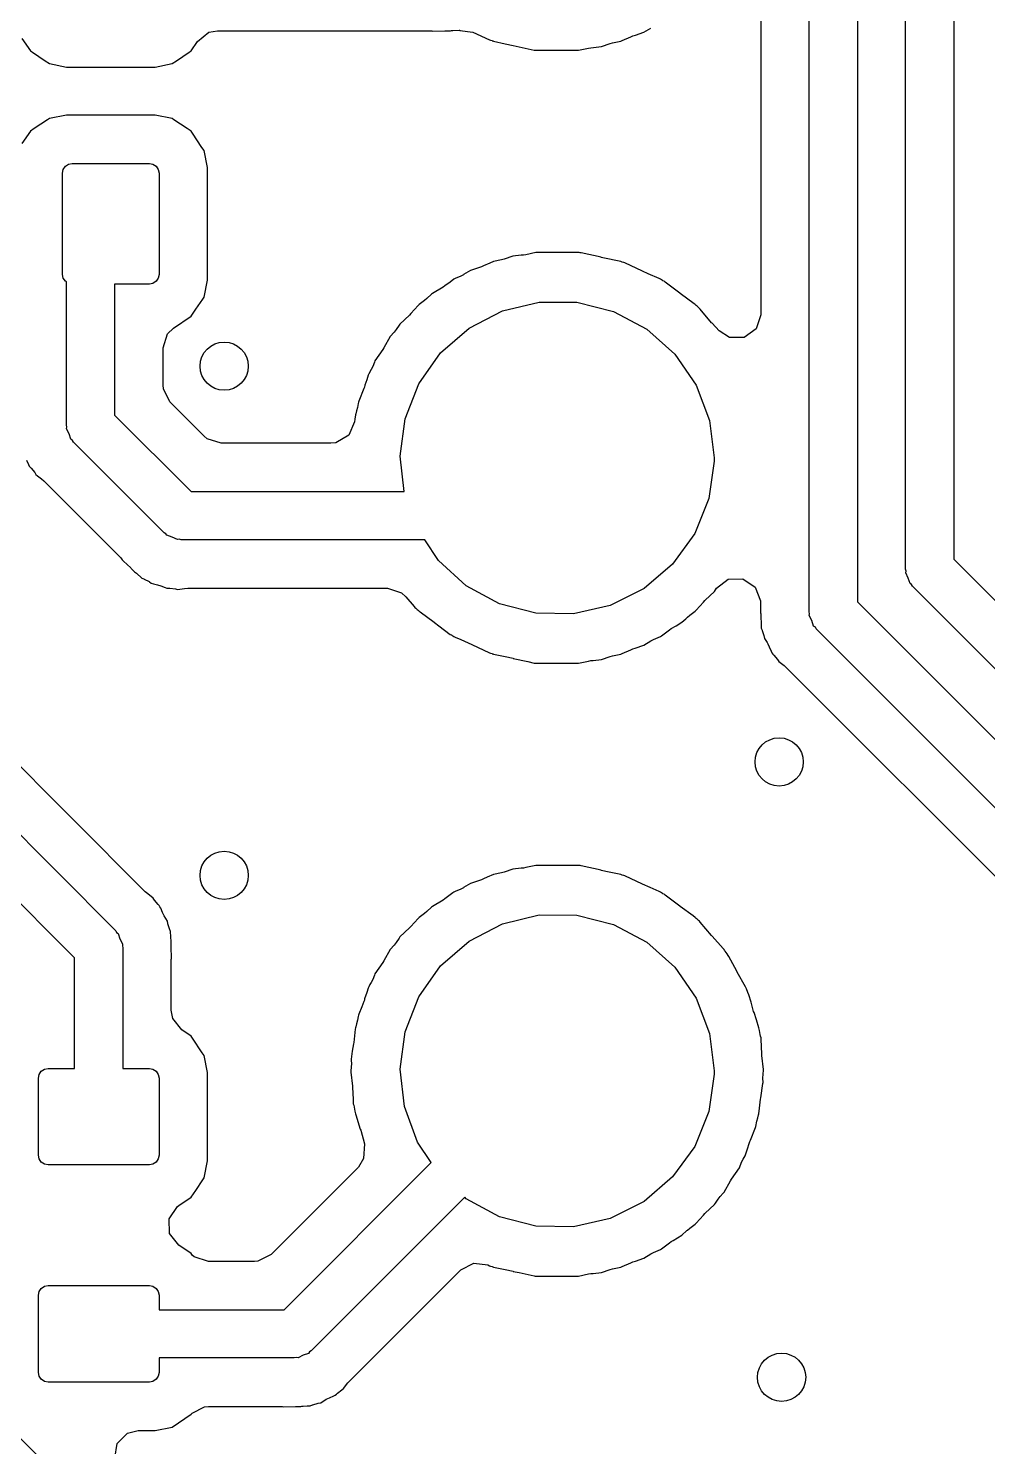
# Model space of a CAD drawing. Extents: x 100.2 to 143.8, y -109.8 to -50.2.
# Drawn here: x 118.26 to 122.23, y -86.67 to -80.79 of the extents above; entities that cross this region are included whole.
import ezdxf

# ---------------------------------------------------------------- set-up
doc = ezdxf.new("R2010")
doc.units = 0
doc.layers.add('BLACK', color=7, linetype='CONTINUOUS')

msp = doc.modelspace()

# ---------------------------------------------------------------- linework, layer by layer
at = {"layer": 'BLACK', "linetype": 'CONTINUOUS'}
for p, q in [((122.094, -75.4435), (122.094, -82.9901)), ((121.894, -83.0315), (121.894, -75.4849)), ((121.494, -83.208), (121.494, -78.6754)), ((121.694, -78.634), (121.694, -83.1666)), ((121.294, -80.6238), (121.294, -81.9778)), ((118.959, -80.8445), (119.007, -80.8066)), ((119.007, -80.8066), (119.042, -80.8005)), ((119.042, -80.8005), (119.926, -80.8005)), ((119.926, -80.8005), (119.931, -80.8008)), ((119.931, -80.8008), (119.935, -80.8024)), ((119.935, -80.8024), (119.985, -80.8006)), ((119.985, -80.8006), (119.988, -80.8005)), ((119.988, -80.8005), (120.008, -80.8005)), ((120.008, -80.8005), (120.012, -80.7997)), ((120.012, -80.7997), (120.018, -80.7993)), ((120.018, -80.7993), (120.044, -80.7983)), ((120.044, -80.7983), (120.047, -80.7982)), ((120.047, -80.7982), (120.047, -80.7998)), ((120.047, -80.7998), (120.101, -80.8056)), ((120.101, -80.8056), (120.169, -80.8376)), ((120.775, -80.8179), (120.809, -80.8066)), ((120.809, -80.8066), (120.838, -80.7889)), ((118.232, -80.832), (118.267, -80.8834)), ((118.933, -80.8834), (118.959, -80.8445)), ((120.169, -80.8376), (120.169, -80.8376)), ((120.169, -80.8376), (120.174, -80.8399)), ((120.174, -80.8399), (120.18, -80.841)), ((120.18, -80.841), (120.181, -80.8415)), ((120.181, -80.8415), (120.183, -80.842)), ((120.183, -80.842), (120.186, -80.8433)), ((120.186, -80.8433), (120.235, -80.8538)), ((120.235, -80.8538), (120.267, -80.8607)), ((120.267, -80.8607), (120.268, -80.8609)), ((120.268, -80.8609), (120.305, -80.8691)), ((120.601, -80.8691), (120.634, -80.8656)), ((120.634, -80.8656), (120.669, -80.8535)), ((120.669, -80.8535), (120.68, -80.8505)), ((120.68, -80.8505), (120.714, -80.8433)), ((120.714, -80.8433), (120.719, -80.8412)), ((120.719, -80.8412), (120.755, -80.8252)), ((120.719, -80.8412), (120.719, -80.8412)), ((120.755, -80.8252), (120.764, -80.8218)), ((120.764, -80.8218), (120.775, -80.8179)), ((118.267, -80.8834), (118.275, -80.8888)), ((118.275, -80.8888), (118.328, -80.9247)), ((118.328, -80.9247), (118.346, -80.9365)), ((118.854, -80.9365), (118.872, -80.9247)), ((118.872, -80.9247), (118.925, -80.8888)), ((118.925, -80.8888), (118.933, -80.8834)), ((120.305, -80.8691), (120.355, -80.8802)), ((120.355, -80.8802), (120.359, -80.8804)), ((120.359, -80.8804), (120.359, -80.8804)), ((120.359, -80.8804), (120.359, -80.8804)), ((120.359, -80.8804), (120.36, -80.8805)), ((120.36, -80.8805), (120.539, -80.8805)), ((120.539, -80.8805), (120.58, -80.8719)), ((120.58, -80.8719), (120.59, -80.8704)), ((120.59, -80.8704), (120.601, -80.8691)), ((118.346, -80.9365), (118.416, -80.9505)), ((118.416, -80.9505), (118.784, -80.9505)), ((118.784, -80.9505), (118.854, -80.9365)), ((118.416, -81.1495), (118.346, -81.1635)), ((118.784, -81.1495), (118.416, -81.1495)), ((118.854, -81.1635), (118.784, -81.1495)), ((118.267, -81.2166), (118.232, -81.2679)), ((118.283, -81.2053), (118.267, -81.2166)), ((118.338, -81.1689), (118.283, -81.2053)), ((118.346, -81.1635), (118.338, -81.1689)), ((118.338, -81.1689), (118.338, -81.1689)), ((118.862, -81.1689), (118.854, -81.1635)), ((118.917, -81.2053), (118.862, -81.1689)), ((118.862, -81.1689), (118.862, -81.1689)), ((118.933, -81.2166), (118.917, -81.2053)), ((118.939, -81.2247), (118.933, -81.2166)), ((118.978, -81.2834), (118.939, -81.2247)), ((118.987, -81.2962), (118.978, -81.2834)), ((119.001, -81.3663), (118.987, -81.2962)), ((118.4, -81.39), (118.403, -81.3747)), ((118.4, -81.81), (118.4, -81.39)), ((118.403, -81.3747), (118.412, -81.3617)), ((118.412, -81.3617), (118.425, -81.353)), ((118.425, -81.353), (118.44, -81.35)), ((118.44, -81.35), (118.76, -81.35)), ((118.76, -81.35), (118.775, -81.353)), ((118.775, -81.353), (118.788, -81.3617)), ((118.788, -81.3617), (118.797, -81.3747)), ((118.797, -81.3747), (118.8, -81.39)), ((118.8, -81.39), (118.8, -81.81)), ((119.001, -81.8337), (119.001, -81.3663)), ((120.231, -81.7465), (120.22, -81.7495)), ((120.266, -81.7344), (120.231, -81.7465)), ((120.301, -81.7307), (120.266, -81.7344)), ((120.31, -81.7296), (120.301, -81.7307)), ((120.32, -81.7281), (120.31, -81.7296)), ((120.361, -81.7195), (120.32, -81.7281)), ((120.54, -81.7195), (120.361, -81.7195)), ((120.541, -81.7196), (120.54, -81.7195)), ((120.545, -81.7198), (120.541, -81.7196)), ((120.541, -81.7196), (120.541, -81.7196)), ((120.541, -81.7196), (120.541, -81.7196)), ((120.549, -81.7207), (120.545, -81.7198)), ((120.632, -81.7391), (120.549, -81.7207)), ((120.549, -81.7207), (120.549, -81.7207)), ((120.633, -81.7393), (120.632, -81.7391)), ((120.639, -81.7407), (120.633, -81.7393)), ((120.714, -81.7567), (120.639, -81.7407)), ((120.091, -81.7934), (120.062, -81.8106)), ((120.136, -81.7782), (120.091, -81.7934)), ((120.145, -81.7748), (120.136, -81.7782)), ((120.171, -81.7632), (120.145, -81.7748)), ((120.186, -81.7567), (120.171, -81.7632)), ((120.22, -81.7495), (120.186, -81.7567)), ((120.717, -81.758), (120.714, -81.7567)), ((120.719, -81.7586), (120.717, -81.758)), ((120.72, -81.759), (120.719, -81.7586)), ((120.726, -81.7601), (120.72, -81.759)), ((120.731, -81.7624), (120.726, -81.7601)), ((120.803, -81.7959), (120.731, -81.7624)), ((120.731, -81.7624), (120.731, -81.7624)), ((120.804, -81.7967), (120.803, -81.7959)), ((120.827, -81.807), (120.804, -81.7967)), ((120.873, -81.8273), (120.827, -81.807)), ((118.403, -81.8253), (118.4, -81.81)), ((118.412, -81.8383), (118.403, -81.8253)), ((118.416, -81.8411), (118.412, -81.8383)), ((118.416, -82.434), (118.416, -81.8411)), ((118.76, -81.85), (118.616, -81.85)), ((118.616, -81.85), (118.616, -82.3926)), ((118.775, -81.847), (118.76, -81.85)), ((118.788, -81.8383), (118.775, -81.847)), ((118.797, -81.8253), (118.788, -81.8383)), ((118.8, -81.81), (118.797, -81.8253)), ((118.987, -81.9038), (119.001, -81.8337)), ((119.977, -81.8623), (119.933, -81.8886)), ((119.984, -81.8575), (119.977, -81.8623)), ((120.006, -81.8415), (119.984, -81.8575)), ((120.022, -81.8294), (120.006, -81.8415)), ((120.027, -81.8273), (120.022, -81.8294)), ((120.051, -81.8167), (120.027, -81.8273)), ((120.027, -81.8273), (120.027, -81.8273)), ((120.062, -81.8111), (120.051, -81.8167)), ((120.062, -81.8106), (120.062, -81.8111)), ((120.878, -81.8294), (120.873, -81.8273)), ((120.873, -81.8273), (120.873, -81.8273)), ((120.882, -81.8324), (120.878, -81.8294)), ((120.882, -81.8327), (120.882, -81.8324)), ((120.887, -81.8353), (120.882, -81.8327)), ((120.888, -81.836), (120.887, -81.8353)), ((120.893, -81.8382), (120.888, -81.836)), ((120.897, -81.8415), (120.893, -81.8382)), ((120.958, -81.8876), (120.897, -81.8415)), ((118.953, -81.9545), (118.981, -81.9119)), ((118.981, -81.9119), (118.987, -81.9038)), ((118.981, -81.9119), (118.981, -81.9119)), ((119.9, -81.9181), (119.878, -81.9345)), ((119.91, -81.9099), (119.9, -81.9181)), ((119.929, -81.8922), (119.91, -81.9099)), ((119.933, -81.8886), (119.929, -81.8922)), ((119.929, -81.8922), (119.929, -81.8922)), ((120.223, -81.9608), (120.375, -81.9243)), ((120.375, -81.9243), (120.531, -81.9251)), ((120.96, -81.889), (120.958, -81.8876)), ((121.018, -81.9314), (120.96, -81.889)), ((118.86, -82.0321), (118.933, -81.9834)), ((118.933, -81.9834), (118.953, -81.9545)), ((119.838, -81.9782), (119.798, -82.0155)), ((119.844, -81.9725), (119.838, -81.9782)), ((119.874, -81.9383), (119.844, -81.9725)), ((119.878, -81.9345), (119.874, -81.9383)), ((119.874, -81.9383), (119.874, -81.9383)), ((120.085, -82.0324), (120.223, -81.9608)), ((120.531, -81.9251), (120.683, -81.9632)), ((120.683, -81.9632), (120.821, -82.0363)), ((121.022, -81.9345), (121.018, -81.9314)), ((121.026, -81.9383), (121.022, -81.9345)), ((121.03, -81.9418), (121.026, -81.9383)), ((121.032, -81.9435), (121.03, -81.9416)), ((121.03, -81.9416), (121.03, -81.9418)), ((121.036, -81.9472), (121.032, -81.9435)), ((121.032, -81.9435), (121.032, -81.9435)), ((121.04, -81.9505), (121.036, -81.9472)), ((121.043, -81.9546), (121.04, -81.9505)), ((121.09, -82.0099), (121.043, -81.9546)), ((121.043, -81.9546), (121.043, -81.9546)), ((121.294, -81.9778), (121.275, -82.036)), ((118.835, -82.0562), (118.86, -82.0321)), ((119.783, -82.0385), (119.775, -82.0491)), ((119.795, -82.02), (119.783, -82.0385)), ((119.798, -82.0155), (119.795, -82.02)), ((119.795, -82.02), (119.795, -82.02)), ((119.967, -82.1351), (120.085, -82.0324)), ((120.821, -82.0363), (120.938, -82.1401)), ((121.092, -82.0123), (121.09, -82.0099)), ((121.121, -82.0441), (121.092, -82.0123)), ((121.275, -82.036), (121.225, -82.072)), ((118.817, -82.1144), (118.835, -82.0562)), ((119.758, -82.0673), (119.731, -82.1145)), ((119.775, -82.0491), (119.758, -82.0673)), ((121.164, -82.072), (121.121, -82.0441)), ((121.225, -82.072), (121.164, -82.072)), ((118.817, -82.2685), (118.817, -82.1144)), ((119.727, -82.1206), (119.695, -82.1684)), ((119.731, -82.1145), (119.727, -82.1206)), ((119.877, -82.2628), (119.967, -82.1351)), ((120.938, -82.1401), (121.026, -82.2689)), ((119.679, -82.2038), (119.669, -82.2222)), ((119.686, -82.191), (119.679, -82.2038)), ((119.693, -82.1733), (119.686, -82.191)), ((119.695, -82.1684), (119.693, -82.1733)), ((119.693, -82.1733), (119.693, -82.1733)), ((118.818, -82.284), (118.817, -82.2685)), ((119.651, -82.2771), (119.649, -82.2832)), ((119.653, -82.2694), (119.651, -82.2771)), ((119.661, -82.2468), (119.653, -82.2694)), ((119.667, -82.2271), (119.661, -82.2468)), ((119.669, -82.2222), (119.667, -82.2271)), ((119.667, -82.2271), (119.667, -82.2271)), ((119.82, -82.4084), (119.877, -82.2628)), ((121.026, -82.2689), (121.081, -82.415)), ((118.845, -82.3385), (118.818, -82.284)), ((119.628, -82.3346), (119.626, -82.3399)), ((119.649, -82.2832), (119.628, -82.3346)), ((118.616, -82.3926), (118.933, -82.71)), ((118.987, -82.4805), (118.845, -82.3385)), ((119.614, -82.3922), (119.612, -82.4097)), ((119.615, -82.3873), (119.614, -82.3922)), ((119.619, -82.3752), (119.615, -82.3873)), ((119.615, -82.3873), (119.615, -82.3873)), ((119.623, -82.3607), (119.619, -82.3752)), ((119.625, -82.3452), (119.623, -82.3607)), ((119.626, -82.3399), (119.625, -82.3452)), ((118.418, -82.4417), (118.416, -82.434)), ((118.417, -82.4496), (118.418, -82.4417)), ((118.428, -82.4705), (118.417, -82.4496)), ((119.61, -82.4208), (119.586, -82.4767)), ((119.612, -82.4097), (119.61, -82.4208)), ((119.8, -82.5632), (119.82, -82.4084)), ((121.081, -82.415), (121.1, -82.57)), ((118.435, -82.4928), (118.428, -82.4705)), ((118.442, -82.4975), (118.435, -82.4928)), ((118.445, -82.5047), (118.442, -82.4975)), ((118.821, -82.8807), (118.445, -82.5047)), ((118.999, -82.4906), (118.987, -82.4805)), ((119.057, -82.5095), (118.999, -82.4906)), ((119.512, -82.5095), (119.057, -82.5095)), ((119.533, -82.5073), (119.512, -82.5095)), ((119.586, -82.4767), (119.533, -82.5073)), ((119.816, -82.71), (119.8, -82.5632)), ((121.1, -82.57), (121.1, -82.5836)), ((118.251, -82.5796), (118.259, -82.5972)), ((118.259, -82.5972), (118.262, -82.6041)), ((118.262, -82.6041), (118.266, -82.6089)), ((118.266, -82.6089), (118.27, -82.6133)), ((118.27, -82.6133), (118.285, -82.6314)), ((121.1, -82.5836), (121.078, -82.7382)), ((118.285, -82.6314), (118.29, -82.6393)), ((118.29, -82.6393), (118.297, -82.6449)), ((118.297, -82.6449), (118.297, -82.6449)), ((118.297, -82.6449), (118.313, -82.657)), ((118.313, -82.657), (118.323, -82.6658)), ((118.323, -82.6658), (118.642, -82.9847)), ((116.811, -82.7197), (118.621, -84.5293)), ((118.743, -84.3682), (117.083, -82.7083)), ((118.933, -82.71), (119.816, -82.71)), ((121.078, -82.7382), (121.02, -82.8831)), ((118.45, -84.6414), (116.67, -82.8611)), ((118.828, -82.8844), (118.821, -82.8807)), ((118.833, -82.8909), (118.828, -82.8844)), ((118.855, -82.8981), (118.833, -82.8909)), ((118.876, -82.9088), (118.855, -82.8981)), ((118.884, -82.9075), (118.876, -82.9088)), ((118.892, -82.91), (118.884, -82.9075)), ((119.901, -82.91), (118.892, -82.91)), ((119.958, -82.9947), (119.901, -82.91)), ((121.02, -82.8831), (120.928, -83.01)), ((118.642, -82.9847), (118.644, -82.9878)), ((118.644, -82.9878), (118.647, -82.9923)), ((118.647, -82.9923), (118.653, -82.9985)), ((118.653, -82.9985), (118.683, -83.0259)), ((118.683, -83.0259), (118.685, -83.0285)), ((118.685, -83.0285), (118.699, -83.0422)), ((120.073, -83.0998), (119.958, -82.9947)), ((120.928, -83.01), (120.81, -83.1114)), ((121.896, -83.0392), (121.894, -83.0315)), ((121.895, -83.0471), (121.896, -83.0392)), ((122.094, -82.9901), (123.036, -83.9325)), ((118.699, -83.0422), (118.703, -83.0448)), ((118.703, -83.0448), (118.707, -83.0482)), ((118.707, -83.0482), (118.729, -83.0684)), ((118.729, -83.0684), (118.737, -83.0718)), ((118.737, -83.0718), (118.737, -83.0718)), ((118.737, -83.0718), (118.739, -83.0727)), ((118.739, -83.0727), (118.759, -83.083)), ((118.759, -83.083), (118.761, -83.0843)), ((118.761, -83.0843), (118.761, -83.0843)), ((118.761, -83.0843), (118.768, -83.0895)), ((118.768, -83.0895), (118.777, -83.0916)), ((118.777, -83.0916), (118.777, -83.0916)), ((118.777, -83.0916), (118.794, -83.0956)), ((118.794, -83.0956), (118.808, -83.1)), ((118.808, -83.1), (118.826, -83.1073)), ((120.211, -83.1744), (120.073, -83.0998)), ((121.111, -83.1107), (121.159, -83.0732)), ((121.159, -83.0732), (121.22, -83.0713)), ((121.22, -83.0713), (121.271, -83.1057)), ((121.905, -83.068), (121.895, -83.0471)), ((121.913, -83.0903), (121.905, -83.068)), ((121.919, -83.095), (121.913, -83.0903)), ((121.923, -83.1022), (121.919, -83.095)), ((118.826, -83.1073), (118.826, -83.1073)), ((118.826, -83.1073), (118.833, -83.1099)), ((118.833, -83.1099), (118.839, -83.1105)), ((118.839, -83.1105), (118.845, -83.1105)), ((118.845, -83.1105), (118.868, -83.1132)), ((118.868, -83.1132), (118.868, -83.1132)), ((118.868, -83.1132), (118.868, -83.1132)), ((118.868, -83.1132), (118.877, -83.1153)), ((118.877, -83.1153), (118.906, -83.1114)), ((118.906, -83.1114), (118.919, -83.1105)), ((118.919, -83.1105), (119.747, -83.1105)), ((119.747, -83.1105), (119.805, -83.1294)), ((119.805, -83.1294), (119.823, -83.1456)), ((119.823, -83.1456), (119.857, -83.1854)), ((120.81, -83.1114), (120.67, -83.1816)), ((121.064, -83.1596), (121.102, -83.1245)), ((121.102, -83.1245), (121.111, -83.1107)), ((121.271, -83.1057), (121.292, -83.1631)), ((122.924, -84.1032), (121.923, -83.1022)), ((119.857, -83.1854), (119.857, -83.1854)), ((119.857, -83.1854), (119.86, -83.1895)), ((119.86, -83.1895), (119.864, -83.1928)), ((119.864, -83.1928), (119.868, -83.1965)), ((119.868, -83.1965), (119.868, -83.1965)), ((119.868, -83.1965), (119.87, -83.1984)), ((119.87, -83.1984), (119.87, -83.1982)), ((119.87, -83.1982), (119.874, -83.2017)), ((119.874, -83.2017), (119.878, -83.2055)), ((119.878, -83.2055), (119.882, -83.2086)), ((119.882, -83.2086), (119.882, -83.2086)), ((119.882, -83.2086), (119.94, -83.251)), ((120.362, -83.214), (120.211, -83.1744)), ((120.518, -83.2164), (120.362, -83.214)), ((120.67, -83.1816), (120.518, -83.2164)), ((121, -83.2219), (121.022, -83.2055)), ((121.022, -83.2055), (121.026, -83.2017)), ((121.026, -83.2017), (121.056, -83.1675)), ((121.026, -83.2017), (121.026, -83.2017)), ((121.056, -83.1675), (121.062, -83.1618)), ((121.062, -83.1618), (121.064, -83.1596)), ((121.292, -83.1631), (121.292, -83.1633)), ((121.292, -83.1633), (121.292, -83.1646)), ((121.292, -83.1646), (121.292, -83.1646)), ((121.292, -83.1646), (121.293, -83.2128)), ((121.293, -83.2128), (121.294, -83.2165)), ((121.294, -83.2165), (121.294, -83.2359)), ((121.496, -83.2157), (121.494, -83.208)), ((121.495, -83.2236), (121.496, -83.2157)), ((121.694, -83.1666), (123.139, -84.6119)), ((119.94, -83.251), (119.942, -83.2524)), ((119.942, -83.2524), (119.96, -83.2661)), ((119.96, -83.2661), (120.007, -83.3018)), ((120.923, -83.2777), (120.943, -83.2661)), ((120.943, -83.2661), (120.967, -83.2514)), ((120.967, -83.2514), (120.983, -83.2369)), ((120.983, -83.2369), (120.99, -83.2301)), ((120.99, -83.2301), (121, -83.2219)), ((121.294, -83.2359), (121.294, -83.2404)), ((121.294, -83.2404), (121.295, -83.2456)), ((121.295, -83.2456), (121.296, -83.2752)), ((121.296, -83.2752), (121.299, -83.2836)), ((121.506, -83.2445), (121.495, -83.2236)), ((121.513, -83.2668), (121.506, -83.2445)), ((121.52, -83.2715), (121.513, -83.2668)), ((121.523, -83.2787), (121.52, -83.2715)), ((120.007, -83.3018), (120.012, -83.304)), ((120.012, -83.304), (120.013, -83.3047)), ((120.013, -83.3047), (120.018, -83.3073)), ((120.018, -83.3073), (120.018, -83.3076)), ((120.018, -83.3076), (120.022, -83.3106)), ((120.022, -83.3106), (120.027, -83.3127)), ((120.027, -83.3127), (120.027, -83.3127)), ((120.027, -83.3127), (120.051, -83.3233)), ((120.051, -83.3233), (120.096, -83.3433)), ((120.809, -83.3466), (120.838, -83.3289)), ((120.838, -83.3289), (120.849, -83.3233)), ((120.849, -83.3233), (120.878, -83.3106)), ((120.878, -83.3106), (120.882, -83.3076)), ((120.882, -83.3076), (120.916, -83.2825)), ((120.882, -83.3076), (120.882, -83.3076)), ((120.916, -83.2825), (120.923, -83.2777)), ((121.299, -83.2836), (121.299, -83.2836)), ((121.299, -83.2836), (121.3, -83.2858)), ((121.3, -83.2858), (121.307, -83.3067)), ((121.307, -83.3067), (121.309, -83.3181)), ((121.309, -83.3181), (121.32, -83.3357)), ((123.006, -84.7616), (121.523, -83.2787)), ((120.096, -83.3433), (120.097, -83.3441)), ((120.097, -83.3441), (120.169, -83.3776)), ((120.169, -83.3776), (120.169, -83.3776)), ((120.169, -83.3776), (120.174, -83.3799)), ((120.174, -83.3799), (120.18, -83.381)), ((120.18, -83.381), (120.181, -83.3815)), ((120.181, -83.3815), (120.183, -83.382)), ((120.183, -83.382), (120.186, -83.3833)), ((120.186, -83.3833), (120.235, -83.3938)), ((120.235, -83.3938), (120.267, -83.4007)), ((120.634, -83.4056), (120.669, -83.3935)), ((120.669, -83.3935), (120.68, -83.3905)), ((120.68, -83.3905), (120.714, -83.3833)), ((120.714, -83.3833), (120.719, -83.3812)), ((120.719, -83.3812), (120.755, -83.3652)), ((120.719, -83.3812), (120.719, -83.3812)), ((120.755, -83.3652), (120.764, -83.3618)), ((120.764, -83.3618), (120.773, -83.3587)), ((120.773, -83.3587), (120.809, -83.3466)), ((121.32, -83.3357), (121.323, -83.3407)), ((121.323, -83.3407), (121.329, -83.3536)), ((121.329, -83.3536), (121.337, -83.3712)), ((121.337, -83.3712), (121.34, -83.3781)), ((121.34, -83.3781), (121.344, -83.3829)), ((121.344, -83.3829), (121.348, -83.3873)), ((121.348, -83.3873), (121.363, -83.4054)), ((120.267, -83.4007), (120.268, -83.4009)), ((120.268, -83.4009), (120.329, -83.4145)), ((120.329, -83.4145), (120.355, -83.4202)), ((120.355, -83.4202), (120.359, -83.4204)), ((120.359, -83.4204), (120.359, -83.4204)), ((120.359, -83.4204), (120.359, -83.4204)), ((120.359, -83.4204), (120.36, -83.4205)), ((120.36, -83.4205), (120.539, -83.4205)), ((120.539, -83.4205), (120.58, -83.4119)), ((120.58, -83.4119), (120.59, -83.4104)), ((120.59, -83.4104), (120.599, -83.4093)), ((120.599, -83.4093), (120.634, -83.4056)), ((121.363, -83.4054), (121.368, -83.4133)), ((121.368, -83.4133), (121.391, -83.431)), ((121.391, -83.431), (121.401, -83.4398)), ((121.401, -83.4398), (122.713, -84.7517)), ((120.266, -84.2744), (120.231, -84.2865)), ((120.301, -84.2706), (120.266, -84.2744)), ((120.31, -84.2696), (120.301, -84.2706)), ((120.32, -84.2681), (120.31, -84.2696)), ((120.361, -84.2595), (120.32, -84.2681)), ((120.54, -84.2595), (120.361, -84.2595)), ((120.541, -84.2596), (120.54, -84.2595)), ((120.545, -84.2598), (120.541, -84.2596)), ((120.541, -84.2596), (120.541, -84.2596)), ((120.541, -84.2596), (120.541, -84.2596)), ((120.549, -84.2607), (120.545, -84.2598)), ((120.632, -84.2791), (120.549, -84.2607)), ((120.549, -84.2607), (120.549, -84.2607)), ((120.091, -84.3334), (120.062, -84.3509)), ((120.136, -84.3182), (120.091, -84.3334)), ((120.145, -84.3148), (120.136, -84.3182)), ((120.16, -84.308), (120.145, -84.3148)), ((120.186, -84.2967), (120.16, -84.308)), ((120.22, -84.2895), (120.186, -84.2967)), ((120.231, -84.2865), (120.22, -84.2895)), ((120.633, -84.2793), (120.632, -84.2791)), ((120.665, -84.2862), (120.633, -84.2793)), ((120.714, -84.2967), (120.665, -84.2862)), ((120.717, -84.298), (120.714, -84.2967)), ((120.719, -84.2986), (120.717, -84.298)), ((120.72, -84.299), (120.719, -84.2986)), ((120.726, -84.3001), (120.72, -84.299)), ((120.731, -84.3024), (120.726, -84.3001)), ((120.803, -84.3359), (120.731, -84.3024)), ((120.731, -84.3024), (120.731, -84.3024)), ((118.753, -84.377), (118.743, -84.3682)), ((118.776, -84.3947), (118.753, -84.377)), ((120.018, -84.3724), (119.984, -84.3975)), ((120.022, -84.3694), (120.018, -84.3724)), ((120.027, -84.3673), (120.022, -84.3694)), ((120.051, -84.3567), (120.027, -84.3673)), ((120.027, -84.3673), (120.027, -84.3673)), ((120.062, -84.3511), (120.051, -84.3567)), ((120.062, -84.3509), (120.062, -84.3511)), ((120.804, -84.3367), (120.803, -84.3359)), ((120.835, -84.3504), (120.804, -84.3367)), ((120.873, -84.3673), (120.835, -84.3504)), ((120.878, -84.3694), (120.873, -84.3673)), ((120.873, -84.3673), (120.873, -84.3673)), ((120.882, -84.3724), (120.878, -84.3694)), ((120.882, -84.3727), (120.882, -84.3724)), ((120.887, -84.3753), (120.882, -84.3727)), ((120.888, -84.376), (120.887, -84.3753)), ((120.893, -84.3782), (120.888, -84.376)), ((120.897, -84.3815), (120.893, -84.3782)), ((120.958, -84.4276), (120.897, -84.3815)), ((118.781, -84.4024), (118.776, -84.3947)), ((118.781, -84.4026), (118.781, -84.4024)), ((118.796, -84.4207), (118.781, -84.4026)), ((118.8, -84.4251), (118.796, -84.4207)), ((118.804, -84.4299), (118.8, -84.4251)), ((118.807, -84.4364), (118.804, -84.4299)), ((118.815, -84.4544), (118.807, -84.4364)), ((118.807, -84.4364), (118.807, -84.4364)), ((119.91, -84.4499), (119.9, -84.4581)), ((119.929, -84.4322), (119.91, -84.4499)), ((119.933, -84.4286), (119.929, -84.4322)), ((119.929, -84.4322), (119.929, -84.4322)), ((119.977, -84.4023), (119.933, -84.4286)), ((119.984, -84.3975), (119.977, -84.4023)), ((120.96, -84.429), (120.958, -84.4276)), ((121.013, -84.4675), (120.96, -84.429)), ((118.821, -84.4673), (118.815, -84.4544)), ((118.835, -84.4899), (118.821, -84.4673)), ((118.837, -84.4989), (118.835, -84.4899)), ((118.837, -84.5013), (118.837, -84.4989)), ((118.837, -84.4989), (118.837, -84.4989)), ((118.844, -84.5222), (118.837, -84.5013)), ((119.874, -84.4783), (119.844, -84.5125)), ((119.878, -84.4745), (119.874, -84.4783)), ((119.874, -84.4783), (119.874, -84.4783)), ((119.9, -84.4581), (119.878, -84.4745)), ((120.085, -84.5724), (120.223, -84.5008)), ((120.223, -84.5008), (120.375, -84.4643)), ((120.375, -84.4643), (120.531, -84.4651)), ((120.531, -84.4651), (120.683, -84.5032)), ((120.683, -84.5032), (120.821, -84.5763)), ((121.022, -84.4745), (121.013, -84.4675)), ((121.026, -84.4783), (121.022, -84.4745)), ((121.03, -84.4818), (121.026, -84.4783)), ((121.032, -84.4835), (121.03, -84.4816)), ((121.03, -84.4816), (121.03, -84.4818)), ((121.036, -84.4872), (121.032, -84.4835)), ((121.032, -84.4835), (121.032, -84.4835)), ((121.04, -84.4905), (121.036, -84.4872)), ((121.043, -84.4946), (121.04, -84.4905)), ((121.09, -84.5499), (121.043, -84.4946)), ((121.043, -84.4946), (121.043, -84.4946)), ((118.621, -84.5293), (118.624, -84.5365)), ((118.624, -84.5365), (118.631, -84.5412)), ((118.631, -84.5412), (118.638, -84.5635)), ((118.638, -84.5635), (118.649, -84.5844)), ((118.848, -84.5328), (118.844, -84.5222)), ((118.849, -84.5555), (118.848, -84.5328)), ((118.849, -84.5624), (118.849, -84.5555)), ((118.85, -84.5676), (118.849, -84.5624)), ((118.851, -84.5721), (118.85, -84.5676)), ((119.795, -84.56), (119.783, -84.5785)), ((119.798, -84.5555), (119.795, -84.56)), ((119.795, -84.56), (119.795, -84.56)), ((119.838, -84.5182), (119.798, -84.5555)), ((119.844, -84.5125), (119.838, -84.5182)), ((121.092, -84.5523), (121.09, -84.5499)), ((121.138, -84.6035), (121.092, -84.5523)), ((118.649, -84.5844), (118.648, -84.5923)), ((118.648, -84.5923), (118.65, -84.6)), ((118.65, -84.6), (118.65, -85.1)), ((118.851, -84.5915), (118.851, -84.5721)), ((118.851, -84.5952), (118.851, -84.5915)), ((118.852, -84.6447), (118.851, -84.5952)), ((119.758, -84.6073), (119.731, -84.6545)), ((119.775, -84.5891), (119.758, -84.6073)), ((119.783, -84.5785), (119.775, -84.5891)), ((119.967, -84.6751), (120.085, -84.5724)), ((120.821, -84.5763), (120.938, -84.6801)), ((121.142, -84.6073), (121.138, -84.6035)), ((121.138, -84.6035), (121.138, -84.6035)), ((121.144, -84.6118), (121.142, -84.6073)), ((121.146, -84.6145), (121.144, -84.6118)), ((121.154, -84.6257), (121.146, -84.6145)), ((121.159, -84.6316), (121.154, -84.6257)), ((118.45, -85.1), (118.45, -84.6414)), ((118.851, -84.6494), (118.852, -84.6447)), ((118.851, -84.6535), (118.851, -84.6494)), ((118.851, -84.8583), (118.851, -84.6535)), ((119.727, -84.6606), (119.695, -84.7084)), ((119.731, -84.6545), (119.727, -84.6606)), ((119.877, -84.8028), (119.967, -84.6751)), ((120.938, -84.6801), (121.026, -84.8089)), ((121.162, -84.6363), (121.159, -84.6316)), ((121.194, -84.6974), (121.162, -84.6363)), ((121.162, -84.6363), (121.162, -84.6363)), ((119.679, -84.7438), (119.674, -84.7526)), ((119.686, -84.731), (119.679, -84.7438)), ((119.693, -84.7133), (119.686, -84.731)), ((119.695, -84.7084), (119.693, -84.7133)), ((119.693, -84.7133), (119.693, -84.7133)), ((121.196, -84.7008), (121.194, -84.6974)), ((121.231, -84.7622), (121.196, -84.7008)), ((119.661, -84.7853), (119.652, -84.8124)), ((119.667, -84.7671), (119.661, -84.7853)), ((119.669, -84.7622), (119.667, -84.7671)), ((119.667, -84.7671), (119.667, -84.7671)), ((119.674, -84.7526), (119.669, -84.7622)), ((119.82, -84.9484), (119.877, -84.8028)), ((121.233, -84.7671), (121.231, -84.7622)), ((121.234, -84.7697), (121.233, -84.7671)), ((121.24, -84.7853), (121.234, -84.7697)), ((121.245, -84.7951), (121.24, -84.7853)), ((121.254, -84.826), (121.245, -84.7951)), ((118.857, -84.8926), (118.851, -84.8583)), ((119.64, -84.8452), (119.628, -84.875)), ((119.649, -84.8232), (119.64, -84.8452)), ((119.651, -84.8171), (119.649, -84.8232)), ((119.652, -84.8124), (119.651, -84.8171)), ((121.026, -84.8089), (121.081, -84.955)), ((121.264, -84.8636), (121.254, -84.826)), ((118.894, -84.9406), (118.857, -84.8926)), ((119.619, -84.9152), (119.615, -84.9273)), ((119.623, -84.9007), (119.619, -84.9152)), ((119.625, -84.8852), (119.623, -84.9007)), ((119.626, -84.8799), (119.625, -84.8852)), ((119.628, -84.875), (119.626, -84.8799)), ((121.266, -84.8679), (121.264, -84.8636)), ((121.276, -84.8994), (121.266, -84.8679)), ((121.286, -84.9322), (121.276, -84.8994)), ((118.933, -84.9666), (118.894, -84.9406)), ((118.939, -84.9747), (118.933, -84.9666)), ((118.979, -85.0351), (118.939, -84.9747)), ((119.613, -84.9374), (119.607, -84.9929)), ((119.614, -84.9322), (119.613, -84.9374)), ((119.615, -84.9273), (119.614, -84.9322)), ((119.615, -84.9273), (119.615, -84.9273)), ((119.8, -85.1032), (119.82, -84.9484)), ((121.081, -84.955), (121.1, -85.11)), ((121.288, -84.9434), (121.286, -84.9322)), ((121.291, -84.9593), (121.288, -84.9434)), ((121.293, -84.9666), (121.291, -84.9593)), ((121.295, -84.9732), (121.293, -84.9666)), ((121.295, -84.9786), (121.295, -84.9732)), ((121.298, -85.0409), (121.295, -84.9786)), ((121.295, -84.9786), (121.295, -84.9786)), ((118.987, -85.0462), (118.979, -85.0351)), ((119.601, -85.0292), (119.596, -85.0622)), ((119.606, -84.9987), (119.601, -85.0292)), ((119.607, -84.9929), (119.606, -84.9987)), ((119.001, -85.1163), (118.987, -85.0462)), ((119.596, -85.0955), (119.595, -85.11)), ((119.596, -85.0622), (119.596, -85.0676)), ((119.596, -85.0676), (119.597, -85.08)), ((119.597, -85.08), (119.596, -85.0955)), ((121.298, -85.046), (121.298, -85.0409)), ((121.305, -85.1048), (121.298, -85.046)), ((118.3, -85.14), (118.303, -85.1247)), ((118.3, -85.46), (118.3, -85.14)), ((118.303, -85.1247), (118.312, -85.1117)), ((118.312, -85.1117), (118.325, -85.103)), ((118.325, -85.103), (118.34, -85.1)), ((118.34, -85.1), (118.45, -85.1)), ((118.65, -85.1), (118.76, -85.1)), ((118.76, -85.1), (118.775, -85.103)), ((118.775, -85.103), (118.788, -85.1117)), ((118.788, -85.1117), (118.797, -85.1247)), ((118.797, -85.1247), (118.8, -85.14)), ((118.8, -85.14), (118.8, -85.46)), ((119.001, -85.4837), (119.001, -85.1163)), ((119.595, -85.11), (119.595, -85.1152)), ((119.595, -85.1152), (119.595, -85.1152)), ((119.595, -85.1152), (119.602, -85.174)), ((119.817, -85.2584), (119.8, -85.1032)), ((121.1, -85.1236), (121.078, -85.2782)), ((121.1, -85.11), (121.1, -85.1236)), ((121.303, -85.14), (121.304, -85.1245)), ((121.304, -85.1578), (121.303, -85.14)), ((121.304, -85.1212), (121.305, -85.11)), ((121.304, -85.1245), (121.304, -85.1212)), ((121.305, -85.11), (121.305, -85.1048)), ((119.602, -85.174), (119.602, -85.1791)), ((119.602, -85.1791), (119.605, -85.228)), ((121.294, -85.2213), (121.303, -85.163)), ((121.303, -85.163), (121.304, -85.1578)), ((116.811, -85.2197), (118.621, -87.0293)), ((119.605, -85.228), (119.605, -85.2468)), ((119.605, -85.2468), (119.607, -85.2519)), ((119.607, -85.2519), (119.607, -85.2519)), ((119.607, -85.2519), (119.609, -85.2607)), ((119.609, -85.2607), (119.612, -85.2766)), ((119.871, -85.4051), (119.817, -85.2584)), ((121.286, -85.2878), (121.289, -85.2651)), ((121.289, -85.2651), (121.293, -85.2271)), ((121.293, -85.2271), (121.294, -85.2213)), ((119.612, -85.2766), (119.614, -85.2878)), ((119.614, -85.2878), (119.615, -85.2927)), ((119.615, -85.2927), (119.634, -85.3521)), ((121.078, -85.2782), (121.02, -85.4231)), ((121.274, -85.3401), (121.277, -85.3193)), ((121.277, -85.3193), (121.281, -85.3049)), ((121.281, -85.3049), (121.285, -85.2927)), ((121.285, -85.2927), (121.286, -85.2878)), ((121.285, -85.2927), (121.285, -85.2927)), ((119.634, -85.3521), (119.636, -85.3564)), ((119.636, -85.3564), (119.651, -85.4129)), ((121.251, -85.3968), (121.272, -85.345)), ((121.272, -85.345), (121.274, -85.3401)), ((121.272, -85.345), (121.272, -85.345)), ((119.651, -85.4129), (119.648, -85.474)), ((119.928, -85.4904), (119.871, -85.4051)), ((121.02, -85.4231), (120.928, -85.55)), ((121.231, -85.4578), (121.236, -85.4422)), ((121.236, -85.4422), (121.249, -85.4029)), ((121.249, -85.4029), (121.251, -85.3968)), ((118.303, -85.4753), (118.3, -85.46)), ((118.312, -85.4883), (118.303, -85.4753)), ((118.325, -85.497), (118.312, -85.4883)), ((118.34, -85.5), (118.325, -85.497)), ((118.76, -85.5), (118.34, -85.5)), ((118.775, -85.497), (118.76, -85.5)), ((118.788, -85.4883), (118.775, -85.497)), ((118.797, -85.4753), (118.788, -85.4883)), ((118.8, -85.46), (118.797, -85.4753)), ((118.987, -85.5538), (119.001, -85.4837)), ((119.626, -85.5092), (119.265, -85.8705)), ((119.319, -86.1), (119.928, -85.4904)), ((119.648, -85.474), (119.626, -85.5092)), ((121.205, -85.5116), (121.214, -85.489)), ((121.214, -85.489), (121.221, -85.4762)), ((121.221, -85.4762), (121.229, -85.4623)), ((121.229, -85.4623), (121.231, -85.4578)), ((121.229, -85.4623), (121.229, -85.4623)), ((118.952, -85.6055), (118.981, -85.5619)), ((118.981, -85.5619), (118.987, -85.5538)), ((118.981, -85.5619), (118.981, -85.5619)), ((120.928, -85.55), (120.81, -85.6514)), ((121.142, -85.6127), (121.169, -85.5655)), ((121.169, -85.5655), (121.173, -85.5594)), ((121.173, -85.5594), (121.205, -85.5116)), ((118.933, -85.6334), (118.952, -85.6055)), ((121.125, -85.6309), (121.138, -85.6165)), ((121.138, -85.6165), (121.142, -85.6127)), ((121.138, -85.6165), (121.138, -85.6165)), ((118.842, -85.7231), (118.876, -85.6723)), ((118.876, -85.6723), (118.882, -85.6677)), ((118.882, -85.6677), (118.933, -85.6334)), ((120.067, -85.6342), (119.431, -86.2707)), ((120.073, -85.6398), (120.067, -85.6342)), ((120.211, -85.7144), (120.073, -85.6398)), ((120.81, -85.6514), (120.67, -85.7216)), ((121.063, -85.7005), (121.102, -85.6645)), ((121.102, -85.6645), (121.106, -85.6582)), ((121.106, -85.6582), (121.117, -85.6415)), ((121.117, -85.6415), (121.125, -85.6309)), ((118.844, -85.7843), (118.842, -85.7231)), ((120.362, -85.754), (120.211, -85.7144)), ((120.67, -85.7216), (120.518, -85.7564)), ((121.022, -85.7455), (121.026, -85.7417)), ((121.026, -85.7417), (121.056, -85.7075)), ((121.026, -85.7417), (121.026, -85.7417)), ((121.056, -85.7075), (121.062, -85.7018)), ((121.062, -85.7018), (121.063, -85.7005)), ((118.882, -85.8323), (118.844, -85.7843)), ((120.518, -85.7564), (120.362, -85.754)), ((120.931, -85.8135), (120.967, -85.7914)), ((120.967, -85.7914), (120.988, -85.7719)), ((120.988, -85.7719), (120.99, -85.7701)), ((120.99, -85.7701), (121, -85.7619)), ((121, -85.7619), (121.022, -85.7455)), ((118.933, -85.8666), (118.882, -85.8323)), ((120.849, -85.8633), (120.878, -85.8506)), ((120.878, -85.8506), (120.882, -85.8476)), ((120.882, -85.8476), (120.916, -85.8225)), ((120.882, -85.8476), (120.882, -85.8476)), ((120.916, -85.8225), (120.923, -85.8177)), ((120.923, -85.8177), (120.931, -85.8135)), ((118.938, -85.8733), (118.933, -85.8666)), ((118.946, -85.8806), (118.938, -85.8733)), ((119.005, -85.8995), (118.946, -85.8806)), ((119.195, -85.8995), (119.005, -85.8995)), ((119.21, -85.8983), (119.195, -85.8995)), ((119.265, -85.8705), (119.21, -85.8983)), ((120.051, -85.9342), (120.105, -85.9064)), ((120.105, -85.9064), (120.163, -85.9144)), ((120.163, -85.9144), (120.169, -85.9176)), ((120.169, -85.9176), (120.169, -85.9176)), ((120.169, -85.9176), (120.174, -85.9199)), ((120.174, -85.9199), (120.18, -85.921)), ((120.18, -85.921), (120.181, -85.9215)), ((120.719, -85.9212), (120.755, -85.9052)), ((120.755, -85.9052), (120.764, -85.9018)), ((120.764, -85.9018), (120.774, -85.8983)), ((120.774, -85.8983), (120.809, -85.8866)), ((120.809, -85.8866), (120.838, -85.8689)), ((120.838, -85.8689), (120.849, -85.8633)), ((119.592, -86.3932), (120.051, -85.9342)), ((120.181, -85.9215), (120.183, -85.922)), ((120.183, -85.922), (120.186, -85.9233)), ((120.186, -85.9233), (120.235, -85.9338)), ((120.235, -85.9338), (120.267, -85.9407)), ((120.267, -85.9407), (120.268, -85.9409)), ((120.268, -85.9409), (120.292, -85.9461)), ((120.292, -85.9461), (120.355, -85.9602)), ((120.355, -85.9602), (120.359, -85.9604)), ((120.359, -85.9604), (120.359, -85.9604)), ((120.359, -85.9604), (120.359, -85.9604)), ((120.359, -85.9604), (120.36, -85.9605)), ((120.36, -85.9605), (120.539, -85.9605)), ((120.539, -85.9605), (120.58, -85.9519)), ((120.58, -85.9519), (120.59, -85.9504)), ((120.59, -85.9504), (120.599, -85.9493)), ((120.599, -85.9493), (120.634, -85.9456)), ((120.634, -85.9456), (120.669, -85.9335)), ((120.669, -85.9335), (120.68, -85.9305)), ((120.68, -85.9305), (120.714, -85.9233)), ((120.714, -85.9233), (120.719, -85.9212)), ((120.719, -85.9212), (120.719, -85.9212)), ((118.3, -86.04), (118.303, -86.0247)), ((118.303, -86.0247), (118.312, -86.0117)), ((118.312, -86.0117), (118.325, -86.003)), ((118.325, -86.003), (118.34, -86)), ((118.34, -86), (118.76, -86)), ((118.76, -86), (118.775, -86.003)), ((118.775, -86.003), (118.788, -86.0117)), ((118.788, -86.0117), (118.797, -86.0247)), ((118.797, -86.0247), (118.8, -86.04)), ((118.3, -86.36), (118.3, -86.04)), ((118.8, -86.04), (118.8, -86.1)), ((118.8, -86.1), (119.319, -86.1)), ((119.431, -86.2707), (119.424, -86.2744)), ((119.36, -86.3), (118.8, -86.3)), ((118.8, -86.3), (118.8, -86.36)), ((119.368, -86.2975), (119.36, -86.3)), ((119.376, -86.2988), (119.368, -86.2975)), ((119.397, -86.2881), (119.376, -86.2988)), ((119.419, -86.2809), (119.397, -86.2881)), ((119.424, -86.2744), (119.419, -86.2809)), ((118.303, -86.3753), (118.3, -86.36)), ((118.312, -86.3883), (118.303, -86.3753)), ((118.325, -86.397), (118.312, -86.3883)), ((118.788, -86.3883), (118.775, -86.397)), ((118.797, -86.3753), (118.788, -86.3883)), ((118.8, -86.36), (118.797, -86.3753)), ((118.34, -86.4), (118.325, -86.397)), ((118.76, -86.4), (118.34, -86.4)), ((118.775, -86.397), (118.76, -86.4)), ((119.535, -86.45), (119.539, -86.4457)), ((119.539, -86.4457), (119.557, -86.4314)), ((119.557, -86.4314), (119.565, -86.4265)), ((119.565, -86.4265), (119.583, -86.4032)), ((119.583, -86.4032), (119.592, -86.3932)), ((118.937, -86.5284), (118.989, -86.5017)), ((118.989, -86.5017), (119.005, -86.5005)), ((119.005, -86.5005), (119.306, -86.5005)), ((119.306, -86.5005), (119.311, -86.5008)), ((119.311, -86.5008), (119.315, -86.5024)), ((119.315, -86.5024), (119.365, -86.5006)), ((119.365, -86.5006), (119.368, -86.5005)), ((119.368, -86.5005), (119.388, -86.5005)), ((119.388, -86.5005), (119.392, -86.4997)), ((119.392, -86.4997), (119.398, -86.4993)), ((119.398, -86.4993), (119.414, -86.4987)), ((119.414, -86.4987), (119.418, -86.4986)), ((119.418, -86.4986), (119.427, -86.4982)), ((119.427, -86.4982), (119.436, -86.4946)), ((119.436, -86.4946), (119.438, -86.4937)), ((119.436, -86.4946), (119.436, -86.4946)), ((119.438, -86.4937), (119.459, -86.4873)), ((119.459, -86.4873), (119.47, -86.4852)), ((119.47, -86.4852), (119.493, -86.4712)), ((119.493, -86.4712), (119.506, -86.4645)), ((119.506, -86.4645), (119.524, -86.4568)), ((119.524, -86.4568), (119.53, -86.454)), ((119.524, -86.4568), (119.524, -86.4568)), ((119.53, -86.454), (119.535, -86.45)), ((118.854, -86.5865), (118.933, -86.5334)), ((118.933, -86.5334), (118.937, -86.5284)), ((118.626, -86.6546), (118.67, -86.6113)), ((118.67, -86.6113), (118.714, -86.6005)), ((118.714, -86.6005), (118.784, -86.6005)), ((118.784, -86.6005), (118.854, -86.5865)), ((118.617, -86.715), (118.626, -86.6546))]:
    msp.add_line(p, q, dxfattribs=at)
at = {"layer": 'BLACK'}
for centre in [(119.07, -82.19), (121.37, -83.83), (119.07, -84.3), (121.38, -86.38)]:
    msp.add_circle(centre, 0.1, dxfattribs=at)

doc.saveas('drawing.dxf')
